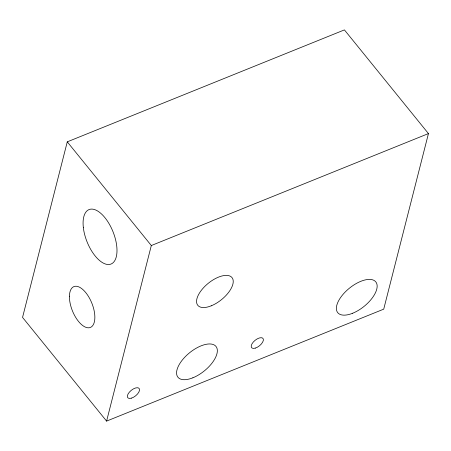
<?xml version="1.0" encoding="UTF-8"?>
<svg xmlns="http://www.w3.org/2000/svg" width="451" height="451" viewBox="0 0 451 451"><rect width="100%" height="100%" fill="white"/><g stroke="black" fill="none" stroke-linecap="round" stroke-linejoin="round"><path stroke-width="0.68" d="M67.272 141.845L22.55 317.408L106.588 421.104L383.722 309.155L428.45 133.581L344.412 29.896L67.272 141.845L151.316 245.536L106.588 421.104M151.316 245.536L428.45 133.581M69.426 296.217A22.026 10.446 68 0 0 88.165 327.809A22.026 10.446 68 0 0 88.83 297.04A22.026 10.446 68 0 0 69.426 296.217M83.311 227.298A29.366 13.925 68 0 0 110.833 264.111A29.366 13.925 68 0 0 105.968 219.006A29.366 13.925 68 0 0 83.311 227.298M211.231 305.823A22.026 10.52 -39 0 0 232.293 277.991A22.026 10.52 -39 0 0 201.157 290.568A22.026 10.52 -39 0 0 211.231 305.823M255.3 348.11A7.34 3.507 -39 0 0 263.299 338.983A7.34 3.507 -39 0 0 253.282 342.055A7.34 3.507 -39 0 0 255.3 348.11M131.45 398.143A7.34 3.507 -39 0 0 139.449 389.01A7.34 3.507 -39 0 0 129.431 392.088A7.34 3.507 -39 0 0 131.45 398.143M192.893 377.786A24.472 11.687 -39 0 0 216.294 346.858A24.472 11.687 -39 0 0 181.691 360.834A24.472 11.687 -39 0 0 192.893 377.786M352.699 313.231A24.472 11.687 -39 0 0 376.1 282.303A24.472 11.687 -39 0 0 341.497 296.279A24.472 11.687 -39 0 0 352.699 313.231"/></g></svg>
